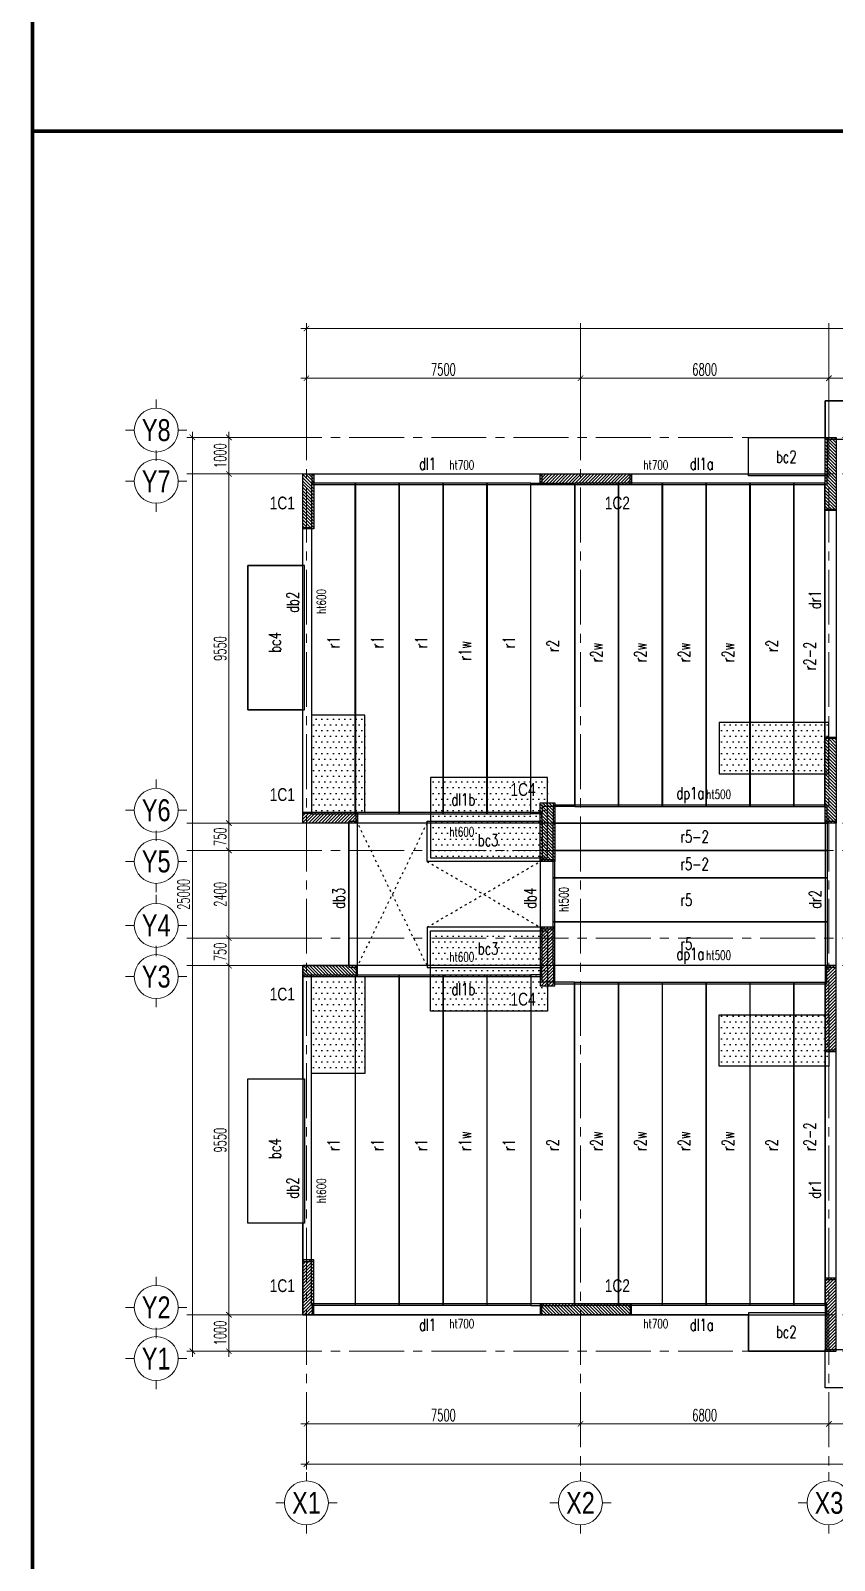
# Model space of a CAD drawing. Header units: inches. Extents: x 702521 to 902657, y -347283 to -213533.
# Drawn here: x 723980 to 745979, y -297235 to -255384 of the extents above; entities that cross this region are included whole.
import ezdxf
from ezdxf.enums import TextEntityAlignment as Align

# ---------------------------------------------------------------- set-up
doc = ezdxf.new("R2010")
doc.units = ezdxf.units.IN
doc.header["$LTSCALE"] = 5
doc.header["$MEASUREMENT"] = 0
for name, pattern in [('ACAD_ISO03W100', [30, 12, -18]), ('CENTER', [2, 1.25, -0.25, 0.25, -0.25]), ('CENTER2', [1.125, 0.75, -0.125, 0.125, -0.125])]:
    doc.linetypes.add(name, pattern=pattern)
doc.layers.get('Defpoints').update_dxf_attribs({"color": 121})
for name, color, linetype, lineweight in [('00-Axes', 9, 'CENTER', 15), ('00-Text', 4, 'Continuous', 20), ('00-XM.Axes', 8, 'CENTER', 15), ('00-XM.Dim', 8, 'Continuous', 15), ('01-Columns', 2, 'Continuous', 25), ('01-Columns-Text', 7, 'Continuous', 20), ('02-Beams', 94, 'Continuous', 25), ('02-Beams-Text', 7, 'Continuous', 20), ('03-Precast', 6, 'Continuous', 25), ('03-Slabs', 5, 'Continuous', 25), ('03-Slabs-Text', 7, 'Continuous', 20)]:
    doc.layers.add(name, color=color, linetype=linetype, lineweight=lineweight)
doc.layers.add('00-Htong', color=9, linetype='Continuous', lineweight=20, plot=False)
doc.styles.add('TDH-CCC-TANG 3-15 S$0$Nam Cong PTS', font='vn_vni.shx', dxfattribs={"width": 0.8})
doc.styles.add('VNAVANTH', font='VHAVAN.TTF')
doc.styles.add('vnsimli 0.7', font='vnsimli.shx', dxfattribs={"width": 0.6})
doc.dimstyles.new('XMT 1-1-150', dxfattribs={"dimscale": 150, "dimtxt": 2.2, "dimasz": 1, "dimexe": 1, "dimexo": 0, "dimgap": 0.5, "dimtad": 1, "dimdec": 0, "dimzin": 0, "dimdsep": 46, "dimtxsty": 'vnsimli 0.7', "dimblk": 'ARCHTICK', "dimcen": 1.5, "dimdle": 1, "dimclrd": 8, "dimclre": 8, "dimclrt": 115, "dimadec": 0, "dimazin": 0, "dimtfac": 1, "dimtdec": 0, "dimtofl": 0, "dimtmove": 0, "dimatfit": 3, "dimfxl": 0.18, "dimtolj": 1, "dimtzin": 0, "dimarcsym": 0})

# ---------------------------------------------------------------- blocks, each defined once
blk = doc.blocks.new('_ArchTick')
at = {"color": 0, "linetype": 'ByBlock', "const_width": 0.15}
blk.add_lwpolyline([(-0.5, -0.5), (0.5, 0.5)], dxfattribs=at)
blk = doc.blocks.new('*D75')
at = {"layer": '00-XM.Dim', "color": 8, "lineweight": -2, "ltscale": 2, "transparency": 16777216}
for p, q in [((0, -2287), (0, -3137)), ((7500, -2287), (7500, -3137)), ((-150, -2987), (7650, -2987))]:
    blk.add_line(p, q, dxfattribs=at)
at = {"layer": 'Defpoints', "color": 0, "ltscale": 2, "transparency": 16777216}
for p in [(0, -2287), (7500, -2287), (7500, -2987)]:
    blk.add_point(p, dxfattribs=at)
at = {"layer": '00-XM.Dim', "color": 8, "lineweight": -2, "ltscale": 2, "transparency": 16777216, "xscale": 150, "yscale": 150, "zscale": 150, "rotation": 180}
blk.add_blockref('_ArchTick', (0, -2987), dxfattribs=at)
at = {"layer": '00-XM.Dim', "color": 8, "lineweight": -2, "ltscale": 2, "transparency": 16777216, "xscale": 150, "yscale": 150, "zscale": 150}
blk.add_blockref('_ArchTick', (7500, -2987), dxfattribs=at)
at = {"layer": '00-XM.Dim', "color": 115, "ltscale": 2, "transparency": 16777216, "insert": (3750, -2747), "char_height": 330, "attachment_point": 5, "style": 'vnsimli 0.7'}
blk.add_mtext('\\A1;7500', dxfattribs=at)
blk = doc.blocks.new('*D76')
at = {"layer": '00-XM.Dim', "color": 8, "lineweight": -2, "ltscale": 2, "transparency": 16777216}
for p, q in [((7500, -2287), (7500, -3137)), ((14300, -2287), (14300, -3137)), ((7350, -2987), (14450, -2987))]:
    blk.add_line(p, q, dxfattribs=at)
at = {"layer": 'Defpoints', "color": 0, "ltscale": 2, "transparency": 16777216}
for p in [(7500, -2287), (14300, -2287), (14300, -2987)]:
    blk.add_point(p, dxfattribs=at)
at = {"layer": '00-XM.Dim', "color": 8, "lineweight": -2, "ltscale": 2, "transparency": 16777216, "xscale": 150, "yscale": 150, "zscale": 150, "rotation": 180}
blk.add_blockref('_ArchTick', (7500, -2987), dxfattribs=at)
at = {"layer": '00-XM.Dim', "color": 8, "lineweight": -2, "ltscale": 2, "transparency": 16777216, "xscale": 150, "yscale": 150, "zscale": 150}
blk.add_blockref('_ArchTick', (14300, -2987), dxfattribs=at)
at = {"layer": '00-XM.Dim', "color": 115, "ltscale": 2, "transparency": 16777216, "insert": (10900, -2747), "char_height": 330, "attachment_point": 5, "style": 'vnsimli 0.7'}
blk.add_mtext('\\A1;6800', dxfattribs=at)
blk = doc.blocks.new('*D77')
at = {"layer": '00-XM.Dim', "color": 8, "lineweight": -2, "ltscale": 2, "transparency": 16777216}
for p, q in [((14300, -2287), (14300, -3137)), ((21100, -2287), (21100, -3137)), ((14150, -2987), (21250, -2987))]:
    blk.add_line(p, q, dxfattribs=at)
at = {"layer": 'Defpoints', "color": 0, "ltscale": 2, "transparency": 16777216}
for p in [(14300, -2287), (21100, -2287), (21100, -2987)]:
    blk.add_point(p, dxfattribs=at)
at = {"layer": '00-XM.Dim', "color": 8, "lineweight": -2, "ltscale": 2, "transparency": 16777216, "xscale": 150, "yscale": 150, "zscale": 150, "rotation": 180}
blk.add_blockref('_ArchTick', (14300, -2987), dxfattribs=at)
at = {"layer": '00-XM.Dim', "color": 8, "lineweight": -2, "ltscale": 2, "transparency": 16777216, "xscale": 150, "yscale": 150, "zscale": 150}
blk.add_blockref('_ArchTick', (21100, -2987), dxfattribs=at)
at = {"layer": '00-XM.Dim', "color": 115, "ltscale": 2, "transparency": 16777216, "insert": (17700, -2747), "char_height": 330, "attachment_point": 5, "style": 'vnsimli 0.7'}
blk.add_mtext('\\A1;6800', dxfattribs=at)
blk = doc.blocks.new('*D82')
at = {"layer": '00-XM.Dim', "color": 8, "lineweight": -2, "ltscale": 2, "transparency": 16777216}
for p, q in [((0, -3596), (0, -4237)), ((49000, -3596), (49000, -4237)), ((-150, -4087), (49150, -4087))]:
    blk.add_line(p, q, dxfattribs=at)
at = {"layer": 'Defpoints', "color": 0, "ltscale": 2, "transparency": 16777216}
for p in [(0, -3596), (49000, -3596), (49000, -4087)]:
    blk.add_point(p, dxfattribs=at)
at = {"layer": '00-XM.Dim', "color": 8, "lineweight": -2, "ltscale": 2, "transparency": 16777216, "xscale": 150, "yscale": 150, "zscale": 150, "rotation": 180}
blk.add_blockref('_ArchTick', (0, -4087), dxfattribs=at)
at = {"layer": '00-XM.Dim', "color": 8, "lineweight": -2, "ltscale": 2, "transparency": 16777216, "xscale": 150, "yscale": 150, "zscale": 150}
blk.add_blockref('_ArchTick', (49000, -4087), dxfattribs=at)
at = {"layer": '00-XM.Dim', "color": 115, "ltscale": 2, "transparency": 16777216, "insert": (24500, -3847), "char_height": 330, "attachment_point": 5, "style": 'vnsimli 0.7'}
blk.add_mtext('\\A1;49000', dxfattribs=at)
blk = doc.blocks.new('*D83')
at = {"layer": '00-XM.Dim', "color": 8, "lineweight": -2, "ltscale": 2, "transparency": 16777216}
for p, q in [((-968, 0), (-2271, 0)), ((-2121, -1150), (-2121, 150)), ((-968, -1000), (-2271, -1000))]:
    blk.add_line(p, q, dxfattribs=at)
at = {"layer": 'Defpoints', "color": 0, "ltscale": 2, "transparency": 16777216}
for p in [(-2121, 0), (-968, 0), (-968, -1000)]:
    blk.add_point(p, dxfattribs=at)
at = {"layer": '00-XM.Dim', "color": 8, "lineweight": -2, "ltscale": 2, "transparency": 16777216, "xscale": 150, "yscale": 150, "zscale": 150}
for p, rotation in [((-2121, 0), 90), ((-2121, -1000), 270)]:
    blk.add_blockref('_ArchTick', p, dxfattribs=dict(at, rotation=rotation))
at = {"layer": '00-XM.Dim', "color": 115, "ltscale": 2, "transparency": 16777216, "insert": (-2361, -500), "char_height": 330, "attachment_point": 5, "rotation": 90, "style": 'vnsimli 0.7'}
blk.add_mtext('\\A1;1000', dxfattribs=at)
blk = doc.blocks.new('*D84')
at = {"layer": '00-XM.Dim', "color": 8, "lineweight": -2, "ltscale": 2, "transparency": 16777216}
for p, q in [((-2121, -150), (-2121, 9700)), ((-968, 9550), (-2271, 9550)), ((-968, 0), (-2271, 0))]:
    blk.add_line(p, q, dxfattribs=at)
at = {"layer": 'Defpoints', "color": 0, "ltscale": 2, "transparency": 16777216}
for p in [(-2121, 9550), (-968, 9550), (-968, 0)]:
    blk.add_point(p, dxfattribs=at)
at = {"layer": '00-XM.Dim', "color": 8, "lineweight": -2, "ltscale": 2, "transparency": 16777216, "xscale": 150, "yscale": 150, "zscale": 150}
for p, rotation in [((-2121, 9550), 90), ((-2121, 0), 270)]:
    blk.add_blockref('_ArchTick', p, dxfattribs=dict(at, rotation=rotation))
at = {"layer": '00-XM.Dim', "color": 115, "ltscale": 2, "transparency": 16777216, "insert": (-2361, 4775), "char_height": 330, "attachment_point": 5, "rotation": 90, "style": 'vnsimli 0.7'}
blk.add_mtext('\\A1;9550', dxfattribs=at)
blk = doc.blocks.new('*D85')
at = {"layer": '00-XM.Dim', "color": 8, "lineweight": -2, "ltscale": 2, "transparency": 16777216}
for p, q in [((-968, 10300), (-2271, 10300)), ((-2121, 9400), (-2121, 10450)), ((-968, 9550), (-2271, 9550))]:
    blk.add_line(p, q, dxfattribs=at)
at = {"layer": 'Defpoints', "color": 0, "ltscale": 2, "transparency": 16777216}
for p in [(-2121, 10300), (-968, 10300), (-968, 9550)]:
    blk.add_point(p, dxfattribs=at)
at = {"layer": '00-XM.Dim', "color": 8, "lineweight": -2, "ltscale": 2, "transparency": 16777216, "xscale": 150, "yscale": 150, "zscale": 150}
for p, rotation in [((-2121, 10300), 90), ((-2121, 9550), 270)]:
    blk.add_blockref('_ArchTick', p, dxfattribs=dict(at, rotation=rotation))
at = {"layer": '00-XM.Dim', "color": 115, "ltscale": 2, "transparency": 16777216, "insert": (-2361, 9925), "char_height": 330, "attachment_point": 5, "rotation": 90, "style": 'vnsimli 0.7'}
blk.add_mtext('\\A1;750', dxfattribs=at)
blk = doc.blocks.new('*D86')
at = {"layer": '00-XM.Dim', "color": 8, "lineweight": -2, "ltscale": 2, "transparency": 16777216}
for p, q in [((-968, 12700), (-2271, 12700)), ((-2121, 10150), (-2121, 12850)), ((-968, 10300), (-2271, 10300))]:
    blk.add_line(p, q, dxfattribs=at)
at = {"layer": 'Defpoints', "color": 0, "ltscale": 2, "transparency": 16777216}
for p in [(-2121, 12700), (-968, 12700), (-968, 10300)]:
    blk.add_point(p, dxfattribs=at)
at = {"layer": '00-XM.Dim', "color": 8, "lineweight": -2, "ltscale": 2, "transparency": 16777216, "xscale": 150, "yscale": 150, "zscale": 150}
for p, rotation in [((-2121, 12700), 90), ((-2121, 10300), 270)]:
    blk.add_blockref('_ArchTick', p, dxfattribs=dict(at, rotation=rotation))
at = {"layer": '00-XM.Dim', "color": 115, "ltscale": 2, "transparency": 16777216, "insert": (-2361, 11500), "char_height": 330, "attachment_point": 5, "rotation": 90, "style": 'vnsimli 0.7'}
blk.add_mtext('\\A1;2400', dxfattribs=at)
blk = doc.blocks.new('*D87')
at = {"layer": '00-XM.Dim', "color": 8, "lineweight": -2, "ltscale": 2, "transparency": 16777216}
for p, q in [((-968, 13450), (-2271, 13450)), ((-2121, 12550), (-2121, 13600)), ((-968, 12700), (-2271, 12700))]:
    blk.add_line(p, q, dxfattribs=at)
at = {"layer": 'Defpoints', "color": 0, "ltscale": 2, "transparency": 16777216}
for p in [(-2121, 13450), (-968, 13450), (-968, 12700)]:
    blk.add_point(p, dxfattribs=at)
at = {"layer": '00-XM.Dim', "color": 8, "lineweight": -2, "ltscale": 2, "transparency": 16777216, "xscale": 150, "yscale": 150, "zscale": 150}
for p, rotation in [((-2121, 13450), 90), ((-2121, 12700), 270)]:
    blk.add_blockref('_ArchTick', p, dxfattribs=dict(at, rotation=rotation))
at = {"layer": '00-XM.Dim', "color": 115, "ltscale": 2, "transparency": 16777216, "insert": (-2361, 13075), "char_height": 330, "attachment_point": 5, "rotation": 90, "style": 'vnsimli 0.7'}
blk.add_mtext('\\A1;750', dxfattribs=at)
blk = doc.blocks.new('*D88')
at = {"layer": '00-XM.Dim', "color": 8, "lineweight": -2, "ltscale": 2, "transparency": 16777216}
for p, q in [((-2121, 13300), (-2121, 23150)), ((-803, 23000), (-2271, 23000)), ((-968, 13450), (-2271, 13450))]:
    blk.add_line(p, q, dxfattribs=at)
at = {"layer": 'Defpoints', "color": 0, "ltscale": 2, "transparency": 16777216}
for p in [(-2121, 23000), (-803, 23000), (-968, 13450)]:
    blk.add_point(p, dxfattribs=at)
at = {"layer": '00-XM.Dim', "color": 8, "lineweight": -2, "ltscale": 2, "transparency": 16777216, "xscale": 150, "yscale": 150, "zscale": 150}
for p, rotation in [((-2121, 23000), 90), ((-2121, 13450), 270)]:
    blk.add_blockref('_ArchTick', p, dxfattribs=dict(at, rotation=rotation))
at = {"layer": '00-XM.Dim', "color": 115, "ltscale": 2, "transparency": 16777216, "insert": (-2361, 18225), "char_height": 330, "attachment_point": 5, "rotation": 90, "style": 'vnsimli 0.7'}
blk.add_mtext('\\A1;9550', dxfattribs=at)
blk = doc.blocks.new('*D89')
at = {"layer": '00-XM.Dim', "color": 8, "lineweight": -2, "ltscale": 2, "transparency": 16777216}
for p, q in [((-803, 24000), (-2271, 24000)), ((-2121, 22850), (-2121, 24150)), ((-803, 23000), (-2271, 23000))]:
    blk.add_line(p, q, dxfattribs=at)
at = {"layer": 'Defpoints', "color": 0, "ltscale": 2, "transparency": 16777216}
for p in [(-2121, 24000), (-803, 24000), (-803, 23000)]:
    blk.add_point(p, dxfattribs=at)
at = {"layer": '00-XM.Dim', "color": 8, "lineweight": -2, "ltscale": 2, "transparency": 16777216, "xscale": 150, "yscale": 150, "zscale": 150}
for p, rotation in [((-2121, 24000), 90), ((-2121, 23000), 270)]:
    blk.add_blockref('_ArchTick', p, dxfattribs=dict(at, rotation=rotation))
at = {"layer": '00-XM.Dim', "color": 115, "ltscale": 2, "transparency": 16777216, "insert": (-2361, 23500), "char_height": 330, "attachment_point": 5, "rotation": 90, "style": 'vnsimli 0.7'}
blk.add_mtext('\\A1;1000', dxfattribs=at)
blk = doc.blocks.new('*D90')
at = {"layer": '00-XM.Dim', "color": 8, "lineweight": -2, "ltscale": 2, "transparency": 16777216}
for p, q in [((-2761, 24000), (-3271, 24000)), ((-3121, -1150), (-3121, 24150)), ((-2708, -1000), (-3271, -1000))]:
    blk.add_line(p, q, dxfattribs=at)
at = {"layer": 'Defpoints', "color": 0, "ltscale": 2, "transparency": 16777216}
for p in [(-3121, 24000), (-2761, 24000), (-2708, -1000)]:
    blk.add_point(p, dxfattribs=at)
at = {"layer": '00-XM.Dim', "color": 8, "lineweight": -2, "ltscale": 2, "transparency": 16777216, "xscale": 150, "yscale": 150, "zscale": 150}
for p, rotation in [((-3121, 24000), 90), ((-3121, -1000), 270)]:
    blk.add_blockref('_ArchTick', p, dxfattribs=dict(at, rotation=rotation))
at = {"layer": '00-XM.Dim', "color": 115, "ltscale": 2, "transparency": 16777216, "insert": (-3361, 11500), "char_height": 330, "attachment_point": 5, "rotation": 90, "style": 'vnsimli 0.7'}
blk.add_mtext('\\A1;25000', dxfattribs=at)
blk = doc.blocks.new('*D91')
at = {"layer": '00-XM.Dim', "color": 8, "lineweight": -2, "ltscale": 2, "transparency": 16777216}
for p, q in [((-150, 25618), (7650, 25618)), ((0, 24837), (0, 25768)), ((7500, 24837), (7500, 25768))]:
    blk.add_line(p, q, dxfattribs=at)
at = {"layer": 'Defpoints', "color": 0, "ltscale": 2, "transparency": 16777216}
for p in [(7500, 25618), (0, 24837), (7500, 24837)]:
    blk.add_point(p, dxfattribs=at)
at = {"layer": '00-XM.Dim', "color": 8, "lineweight": -2, "ltscale": 2, "transparency": 16777216, "xscale": 150, "yscale": 150, "zscale": 150, "rotation": 180}
blk.add_blockref('_ArchTick', (0, 25618), dxfattribs=at)
at = {"layer": '00-XM.Dim', "color": 8, "lineweight": -2, "ltscale": 2, "transparency": 16777216, "xscale": 150, "yscale": 150, "zscale": 150}
blk.add_blockref('_ArchTick', (7500, 25618), dxfattribs=at)
at = {"layer": '00-XM.Dim', "color": 115, "ltscale": 2, "transparency": 16777216, "insert": (3750, 25858), "char_height": 330, "attachment_point": 5, "style": 'vnsimli 0.7'}
blk.add_mtext('\\A1;7500', dxfattribs=at)
blk = doc.blocks.new('*D92')
at = {"layer": '00-XM.Dim', "color": 8, "lineweight": -2, "ltscale": 2, "transparency": 16777216}
for p, q in [((7350, 25618), (14450, 25618)), ((7500, 24837), (7500, 25768)), ((14300, 24837), (14300, 25768))]:
    blk.add_line(p, q, dxfattribs=at)
at = {"layer": 'Defpoints', "color": 0, "ltscale": 2, "transparency": 16777216}
for p in [(14300, 25618), (7500, 24837), (14300, 24837)]:
    blk.add_point(p, dxfattribs=at)
at = {"layer": '00-XM.Dim', "color": 8, "lineweight": -2, "ltscale": 2, "transparency": 16777216, "xscale": 150, "yscale": 150, "zscale": 150, "rotation": 180}
blk.add_blockref('_ArchTick', (7500, 25618), dxfattribs=at)
at = {"layer": '00-XM.Dim', "color": 8, "lineweight": -2, "ltscale": 2, "transparency": 16777216, "xscale": 150, "yscale": 150, "zscale": 150}
blk.add_blockref('_ArchTick', (14300, 25618), dxfattribs=at)
at = {"layer": '00-XM.Dim', "color": 115, "ltscale": 2, "transparency": 16777216, "insert": (10900, 25858), "char_height": 330, "attachment_point": 5, "style": 'vnsimli 0.7'}
blk.add_mtext('\\A1;6800', dxfattribs=at)
blk = doc.blocks.new('*D93')
at = {"layer": '00-XM.Dim', "color": 8, "lineweight": -2, "ltscale": 2, "transparency": 16777216}
for p, q in [((14150, 25618), (21250, 25618)), ((14300, 24837), (14300, 25768)), ((21100, 24837), (21100, 25768))]:
    blk.add_line(p, q, dxfattribs=at)
at = {"layer": 'Defpoints', "color": 0, "ltscale": 2, "transparency": 16777216}
for p in [(21100, 25618), (14300, 24837), (21100, 24837)]:
    blk.add_point(p, dxfattribs=at)
at = {"layer": '00-XM.Dim', "color": 8, "lineweight": -2, "ltscale": 2, "transparency": 16777216, "xscale": 150, "yscale": 150, "zscale": 150, "rotation": 180}
blk.add_blockref('_ArchTick', (14300, 25618), dxfattribs=at)
at = {"layer": '00-XM.Dim', "color": 8, "lineweight": -2, "ltscale": 2, "transparency": 16777216, "xscale": 150, "yscale": 150, "zscale": 150}
blk.add_blockref('_ArchTick', (21100, 25618), dxfattribs=at)
at = {"layer": '00-XM.Dim', "color": 115, "ltscale": 2, "transparency": 16777216, "insert": (17700, 25858), "char_height": 330, "attachment_point": 5, "style": 'vnsimli 0.7'}
blk.add_mtext('\\A1;6800', dxfattribs=at)
blk = doc.blocks.new('*D98')
at = {"layer": '00-XM.Dim', "color": 8, "lineweight": -2, "ltscale": 2, "transparency": 16777216}
for p, q in [((-150, 26978), (49150, 26978)), ((0, 26006), (0, 27128)), ((49000, 26006), (49000, 27128))]:
    blk.add_line(p, q, dxfattribs=at)
at = {"layer": 'Defpoints', "color": 0, "ltscale": 2, "transparency": 16777216}
for p in [(49000, 26978), (0, 26006), (49000, 26006)]:
    blk.add_point(p, dxfattribs=at)
at = {"layer": '00-XM.Dim', "color": 8, "lineweight": -2, "ltscale": 2, "transparency": 16777216, "xscale": 150, "yscale": 150, "zscale": 150, "rotation": 180}
blk.add_blockref('_ArchTick', (0, 26978), dxfattribs=at)
at = {"layer": '00-XM.Dim', "color": 8, "lineweight": -2, "ltscale": 2, "transparency": 16777216, "xscale": 150, "yscale": 150, "zscale": 150}
blk.add_blockref('_ArchTick', (49000, 26978), dxfattribs=at)
at = {"layer": '00-XM.Dim', "color": 115, "ltscale": 2, "transparency": 16777216, "insert": (24500, 27218), "char_height": 330, "attachment_point": 5, "style": 'vnsimli 0.7'}
blk.add_mtext('\\A1;49000', dxfattribs=at)
blk = doc.blocks.new('TDH-CCC-TANG 3-15 S$0$KH')
for p, q in [((0, 700), (0, 500)), ((-500, 0), (-700, 0)), ((700, 0), (500, 0)), ((0, -500), (0, -700))]:
    blk.add_line(p, q)
at = {"extrusion": (0, 0, -1)}
blk.add_ellipse((0, 0), major_axis=(-500, 0), ratio=1, start_param=-0.000041, end_param=6.283144, dxfattribs=at)
at = {"color": 1, "style": 'TDH-CCC-TANG 3-15 S$0$Nam Cong PTS', "width": 0.8}
blk.add_attdef('TRUC', text='', height=250, dxfattribs=at).set_placement((0, 0), align=Align.MIDDLE_CENTER)
blk = doc.blocks.new('v1')
at = {"layer": '01-Columns'}
h = blk.add_hatch(dxfattribs=at)
h.set_pattern_fill('ANSI31', color=252, scale=500, style=0)
h.set_pattern_definition([(45, (-6000, -14700), (-44.19417, 44.19417), [])])
h.paths.add_polyline_path([(300, 0), (300, 1500), (0, 1500), (0, 0)])
blk.add_lwpolyline([(300, 0), (300, 1500), (0, 1500), (0, 0)], close=True, dxfattribs=at)
blk = doc.blocks.new('V2')
at = {"layer": '01-Columns'}
h = blk.add_hatch(dxfattribs=at)
h.set_pattern_fill('ANSI31', color=252, scale=500, angle=-90, style=0)
h.set_pattern_definition([(315, (-14700, 6300), (44.19417, 44.19417), [])])
h.paths.add_polyline_path([(0, 0), (2500, 0), (2500, 300), (0, 300)])
blk.add_lwpolyline([(0, 0), (2500, 0), (2500, 300), (0, 300)], close=True, dxfattribs=at)
blk = doc.blocks.new('V3')
at = {"layer": '01-Columns'}
h = blk.add_hatch(dxfattribs=at)
h.set_pattern_fill('ANSI31', color=252, scale=500, style=0)
h.set_pattern_definition([(45, (-6000, -14700), (-44.19417, 44.19417), [])])
h.paths.add_polyline_path([(300, 0), (300, 2000), (0, 2000), (0, 0)])
blk.add_lwpolyline([(300, 0), (300, 2000), (0, 2000), (0, 0)], close=True, dxfattribs=at)
blk = doc.blocks.new('V4')
at = {"layer": '01-Columns'}
h = blk.add_hatch(dxfattribs=at)
h.set_pattern_fill('ANSI31', color=252, scale=500, angle=180, style=0)
h.set_pattern_definition([(225, (6400, 16300), (44.19417, -44.19417), [])])
h.paths.add_polyline_path([(0, 1600), (0, 0), (400, 0), (400, 1600)])
blk.add_lwpolyline([(0, 1600), (0, 0), (400, 0), (400, 1600)], close=True, dxfattribs=at)
blk = doc.blocks.new('V5')
at = {"layer": '01-Columns'}
h = blk.add_hatch(dxfattribs=at)
h.set_pattern_fill('ANSI31', color=252, scale=500, style=0)
h.set_pattern_definition([(45, (-6000, -14350), (-44.19417, 44.19417), [])])
h.paths.add_polyline_path([(300, 0), (300, 2350), (0, 2350), (0, 0)])
blk.add_lwpolyline([(300, 0), (300, 2350), (0, 2350), (0, 0)], close=True, dxfattribs=at)
blk = doc.blocks.new('MB 6-10')
at = {"layer": '00-Axes', "linetype": 'CENTER2', "ltscale": 400}
for p, q in [((0, 27128.2), (0, -4307)), ((7500, 27128.2), (7500, -4307)), ((14300, 27128.2), (14300, -4307)), ((52171.2, 24000), (-3270.6, 24000)), ((52171.2, 23000), (-3270.6, 23000)), ((52171.2, 13450), (-3270.6, 13450)), ((52171.2, 12700), (-3270.6, 12700)), ((52171.2, 10300), (-3270.6, 10300)), ((52171.2, 9550), (-3270.6, 9550)), ((52171.2, 0), (-3270.6, 0)), ((52171.2, -1000), (-3270.6, -1000))]:
    blk.add_line(p, q, dxfattribs=at)
at = {"layer": '00-Text'}
ref = blk.add_blockref('TDH-CCC-TANG 3-15 S$0$KH', (-4110.6, 24200), dxfattribs=dict(at, xscale=1.2, yscale=1.2, zscale=1.2))
ref.add_attrib('TRUC', 'Y8', dxfattribs={"layer": '0', "color": 1, "height": 600, "style": 'TDH-CCC-TANG 3-15 S$0$Nam Cong PTS', "width": 0.8}).set_placement((-4110.6, 24200), align=Align.MIDDLE_CENTER)
ref = blk.add_blockref('TDH-CCC-TANG 3-15 S$0$KH', (-4110.6, 22800), dxfattribs=dict(at, xscale=1.2, yscale=1.2, zscale=1.2))
ref.add_attrib('TRUC', 'Y7', dxfattribs={"layer": '0', "color": 1, "height": 600, "style": 'TDH-CCC-TANG 3-15 S$0$Nam Cong PTS', "width": 0.8}).set_placement((-4110.6, 22800), align=Align.MIDDLE_CENTER)
ref = blk.add_blockref('TDH-CCC-TANG 3-15 S$0$KH', (-4110.6, 13800), dxfattribs=dict(at, xscale=1.2, yscale=1.2, zscale=1.2))
ref.add_attrib('TRUC', 'Y6', dxfattribs={"layer": '0', "color": 1, "height": 600, "style": 'TDH-CCC-TANG 3-15 S$0$Nam Cong PTS', "width": 0.8}).set_placement((-4110.6, 13800), align=Align.MIDDLE_CENTER)
ref = blk.add_blockref('TDH-CCC-TANG 3-15 S$0$KH', (-4110.6, 12400), dxfattribs=dict(at, xscale=1.2, yscale=1.2, zscale=1.2))
ref.add_attrib('TRUC', 'Y5', dxfattribs={"layer": '0', "color": 1, "height": 600, "style": 'TDH-CCC-TANG 3-15 S$0$Nam Cong PTS', "width": 0.8}).set_placement((-4110.6, 12400), align=Align.MIDDLE_CENTER)
ref = blk.add_blockref('TDH-CCC-TANG 3-15 S$0$KH', (-4110.6, 10650), dxfattribs=dict(at, xscale=1.2, yscale=1.2, zscale=1.2))
ref.add_attrib('TRUC', 'Y4', dxfattribs={"layer": '0', "color": 1, "height": 600, "style": 'TDH-CCC-TANG 3-15 S$0$Nam Cong PTS', "width": 0.8}).set_placement((-4110.6, 10650), align=Align.MIDDLE_CENTER)
ref = blk.add_blockref('TDH-CCC-TANG 3-15 S$0$KH', (-4110.6, 9250), dxfattribs=dict(at, xscale=1.2, yscale=1.2, zscale=1.2))
ref.add_attrib('TRUC', 'Y3', dxfattribs={"layer": '0', "color": 1, "height": 600, "style": 'TDH-CCC-TANG 3-15 S$0$Nam Cong PTS', "width": 0.8}).set_placement((-4110.6, 9250), align=Align.MIDDLE_CENTER)
ref = blk.add_blockref('TDH-CCC-TANG 3-15 S$0$KH', (-4110.6, 200), dxfattribs=dict(at, xscale=1.2, yscale=1.2, zscale=1.2))
ref.add_attrib('TRUC', 'Y2', dxfattribs={"layer": '0', "color": 1, "height": 600, "style": 'TDH-CCC-TANG 3-15 S$0$Nam Cong PTS', "width": 0.8}).set_placement((-4110.6, 200), align=Align.MIDDLE_CENTER)
ref = blk.add_blockref('TDH-CCC-TANG 3-15 S$0$KH', (-4110.6, -1200), dxfattribs=dict(at, xscale=1.2, yscale=1.2, zscale=1.2))
ref.add_attrib('TRUC', 'Y1', dxfattribs={"layer": '0', "color": 1, "height": 600, "style": 'TDH-CCC-TANG 3-15 S$0$Nam Cong PTS', "width": 0.8}).set_placement((-4110.6, -1200), align=Align.MIDDLE_CENTER)
ref = blk.add_blockref('TDH-CCC-TANG 3-15 S$0$KH', (0, -5147), dxfattribs=dict(at, xscale=1.2, yscale=1.2, zscale=1.2))
ref.add_attrib('TRUC', 'X1', dxfattribs={"layer": '0', "color": 1, "height": 600, "style": 'TDH-CCC-TANG 3-15 S$0$Nam Cong PTS', "width": 0.8}).set_placement((0, -5147), align=Align.MIDDLE_CENTER)
ref = blk.add_blockref('TDH-CCC-TANG 3-15 S$0$KH', (7500, -5147), dxfattribs=dict(at, xscale=1.2, yscale=1.2, zscale=1.2))
ref.add_attrib('TRUC', 'X2', dxfattribs={"layer": '0', "color": 1, "height": 600, "style": 'TDH-CCC-TANG 3-15 S$0$Nam Cong PTS', "width": 0.8}).set_placement((7500, -5147), align=Align.MIDDLE_CENTER)
ref = blk.add_blockref('TDH-CCC-TANG 3-15 S$0$KH', (14300, -5147), dxfattribs=dict(at, xscale=1.2, yscale=1.2, zscale=1.2))
ref.add_attrib('TRUC', 'X3', dxfattribs={"layer": '0', "color": 1, "height": 600, "style": 'TDH-CCC-TANG 3-15 S$0$Nam Cong PTS', "width": 0.8}).set_placement((14300, -5147), align=Align.MIDDLE_CENTER)
at = {"layer": '01-Columns', "xscale": -1}
for name, p, rotation in [('V3', (14200, 24000), 180), ('v1', (-100, 23000), 180), ('V2', (6400, 23000), 180), ('V5', (14200, 15800), 180), ('V4', (6400, 14000), 180), ('v1', (-100, 13450), 270)]:
    blk.add_blockref(name, p, dxfattribs=dict(at, rotation=rotation))
at = {"layer": '01-Columns'}
for name, p in [('V4', (6400, 9000)), ('V5', (14200, 7200)), ('v1', (-100, 0)), ('V3', (14200, -1000)), ('V2', (6400, 0))]:
    blk.add_blockref(name, p, dxfattribs=at)
at = {"layer": '01-Columns', "rotation": 270}
blk.add_blockref('v1', (-100, 9550), dxfattribs=at)
at = {"layer": '00-XM.Dim', "ltscale": 2}
for base, p1, p2, picture, middle in [((49000, 26978.2), (0, 26006.1), (49000, 26006.1), '*D98', (24500, 27218.2)), ((7500, 25618.4), (0, 24837.2), (7500, 24837.2), '*D91', (3750, 25858.4)), ((14300, 25618.4), (7500, 24837.2), (14300, 24837.2), '*D92', (10900, 25858.4)), ((21100, 25618.4), (14300, 24837.2), (21100, 24837.2), '*D93', (17700, 25858.4)), ((7500, -2987), (0, -2287), (7500, -2287), '*D75', (3750, -2747)), ((14300, -2987), (7500, -2287), (14300, -2287), '*D76', (10900, -2747)), ((21100, -2987), (14300, -2287), (21100, -2287), '*D77', (17700, -2747)), ((49000, -4087.4), (0, -3596.4), (49000, -3596.4), '*D82', (24500, -3847.4))]:
    dim = blk.add_linear_dim(base=base, p1=p1, p2=p2, dimstyle='XMT 1-1-150', dxfattribs=at)
    dim.commit()
    dim.dimension.update_dxf_attribs({"geometry": picture, "text_midpoint": middle})
for base, p1, p2, picture, middle in [((-3120.6, 24000), (-2708, -1000), (-2760.9, 24000), '*D90', (-3360.6, 11500)), ((-2121, 24000), (-802.9, 23000), (-802.9, 24000), '*D89', (-2361, 23500)), ((-2121, 23000), (-967.6, 13450), (-802.9, 23000), '*D88', (-2361, 18225)), ((-2121, 13450), (-967.6, 12700), (-967.6, 13450), '*D87', (-2361, 13075)), ((-2121, 12700), (-967.6, 10300), (-967.6, 12700), '*D86', (-2361, 11500)), ((-2121, 10300), (-967.6, 9550), (-967.6, 10300), '*D85', (-2361, 9925)), ((-2121, 9550), (-967.6, 0), (-967.6, 9550), '*D84', (-2361, 4775)), ((-2121, 0), (-967.6, -1000), (-967.6, 0), '*D83', (-2361, -500))]:
    dim = blk.add_linear_dim(base=base, p1=p1, p2=p2, angle=90, dimstyle='XMT 1-1-150', dxfattribs=at)
    dim.commit()
    dim.dimension.update_dxf_attribs({"geometry": picture, "text_midpoint": middle})

msp = doc.modelspace()

# ---------------------------------------------------------------- hatches: boundary and pattern name
at = {"layer": '03-Slabs'}
h = msp.add_hatch(dxfattribs=at)
h.set_pattern_fill('DOTS', color=252, scale=2500, style=0)
h.paths.add_polyline_path([(733129, -274113), (731671, -274113), (731671, -276763), (733129, -276763)])
h = msp.add_hatch(dxfattribs=at)
h.set_pattern_fill('DOTS', color=252, scale=2500, style=0)
h.paths.add_polyline_path([(742829, -275713), (745829, -275713), (745829, -274313), (742829, -274313)])
h = msp.add_hatch(dxfattribs=at)
h.set_pattern_fill('DOTS', color=252, scale=2500, style=0)
h.paths.add_polyline_path([(738129, -275813), (734929, -275813), (734929, -278013), (738129, -278013)])
h = msp.add_hatch(dxfattribs=at)
h.set_pattern_fill('DOTS', color=252, scale=2500, style=0)
h.paths.add_polyline_path([(738129, -282213), (734929, -282213), (734929, -280013), (738129, -280013)])
h = msp.add_hatch(dxfattribs=at)
h.set_pattern_fill('DOTS', color=252, scale=2500, style=0)
h.paths.add_polyline_path([(733129, -283913), (731671, -283913), (731671, -281263), (733129, -281263)])
h = msp.add_hatch(dxfattribs=at)
h.set_pattern_fill('DOTS', color=252, scale=2500, style=0)
h.paths.add_polyline_path([(742829, -282313), (745829, -282313), (745829, -283713), (742829, -283713)])

# ---------------------------------------------------------------- linework, layer by layer
at = {"ltscale": 2, "const_width": 100}
for points in [[(724030, -213583), (787030, -213583), (787030, -258133), (724030, -258133)], [(724030, -258133), (787030, -258133), (787030, -302683), (724030, -302683)]]:
    msp.add_lwpolyline(points, close=True, dxfattribs=at)
at = {"layer": '02-Beams'}
for points in [[(737969, -267513), (737969, -267813), (731689, -267813), (731689, -267513)], [(745769, -267513), (745769, -267813), (740389, -267813), (740389, -267513)], [(746029, -274753), (745729, -274753), (745729, -268473), (746029, -268473)], [(731669, -276803), (731429, -276803), (731429, -268973), (731669, -268973)], [(745769, -276563), (745769, -277063), (738289, -277063), (738289, -276563)], [(732929, -277023), (732689, -277023), (732689, -281003), (732929, -281003)], [(746029, -277023), (745729, -277023), (745729, -281003), (746029, -281003)], [(738329, -278073), (737929, -278073), (737929, -279953), (738329, -279953)], [(731669, -281223), (731429, -281223), (731429, -289053), (731669, -289053)], [(745769, -281463), (745769, -280963), (738289, -280963), (738289, -281463)], [(746029, -283273), (745729, -283273), (745729, -289553), (746029, -289553)], [(737969, -290513), (737969, -290213), (731689, -290213), (731689, -290513)], [(745769, -290513), (745769, -290213), (740389, -290213), (740389, -290513)]]:
    msp.add_lwpolyline(points, close=True, dxfattribs=at)
at = {"layer": '02-Beams', "elevation": 0}
for points in [[(737969, -276763), (737969, -277063), (732889, -277063), (732889, -276763)], [(737969, -281263), (737969, -280963), (732889, -280963), (732889, -281263)]]:
    msp.add_lwpolyline(points, close=True, dxfattribs=at)
at = {"layer": '03-Precast', "ltscale": 2}
for points in [[(745729, -266563), (749729, -266563), (749729, -265513), (745729, -265513)], [(743631, -266513), (745779, -266513), (745779, -267563), (743631, -267563)], [(737979, -276813), (737671, -276813), (737671, -267763), (738867, -267763), (738867, -276613), (737979, -276613)], [(734829, -277013), (737979, -277013), (737979, -278113), (734829, -278113)], [(734829, -281013), (737979, -281013), (737979, -279913), (734829, -279913)], [(737979, -281213), (737671, -281213), (737671, -290263), (738867, -290263), (738867, -281413), (737979, -281413)], [(743631, -291513), (745779, -291513), (745779, -290463), (743631, -290463)], [(745729, -291463), (749729, -291463), (749729, -292513), (745729, -292513)]]:
    msp.add_lwpolyline(points, close=True, dxfattribs=at)
at = {"layer": '03-Precast'}
for points in [[(731671, -276813), (732867, -276813), (732867, -267763), (731671, -267763), (731671, -276813)], [(732871, -276813), (734067, -276813), (734067, -267763), (732871, -267763), (732871, -276813)], [(734071, -276813), (735267, -276813), (735267, -267763), (734071, -267763), (734071, -276813)], [(735271, -276813), (736467, -276813), (736467, -267763), (735271, -267763), (735271, -276813)], [(736471, -276813), (737667, -276813), (737667, -267763), (736471, -267763), (736471, -276813)], [(738871, -276613), (740067, -276613), (740067, -267763), (738871, -267763), (738871, -276613)], [(740071, -276613), (741267, -276613), (741267, -267763), (740071, -267763), (740071, -276613)], [(741271, -276613), (742467, -276613), (742467, -267763), (741271, -267763), (741271, -276613)], [(742471, -276613), (743667, -276613), (743667, -267763), (742471, -267763), (742471, -276613)], [(743671, -276613), (744867, -276613), (744867, -267763), (743671, -267763), (743671, -276613)], [(744871, -276613), (745717, -276613), (745717, -267763), (744871, -267763), (744871, -276613)], [(745779, -277065), (745779, -277811), (738279, -277811), (738279, -277065), (745779, -277065)], [(745779, -277815), (745779, -278561), (738279, -278561), (738279, -277815), (745779, -277815)], [(745779, -278565), (745779, -279761), (738279, -279761), (738279, -278565), (745779, -278565)], [(745779, -279765), (745779, -280961), (738279, -280961), (738279, -279765), (745779, -279765)], [(731671, -281213), (732867, -281213), (732867, -290263), (731671, -290263), (731671, -281213)], [(732871, -281213), (734067, -281213), (734067, -290263), (732871, -290263), (732871, -281213)], [(734071, -281213), (735267, -281213), (735267, -290263), (734071, -290263), (734071, -281213)], [(735271, -281213), (736467, -281213), (736467, -290263), (735271, -290263), (735271, -281213)], [(736471, -281213), (737667, -281213), (737667, -290263), (736471, -290263), (736471, -281213)], [(738871, -281413), (740067, -281413), (740067, -290263), (738871, -290263), (738871, -281413)], [(740071, -281413), (741267, -281413), (741267, -290263), (740071, -290263), (740071, -281413)], [(741271, -281413), (742467, -281413), (742467, -290263), (741271, -290263), (741271, -281413)], [(742471, -281413), (743667, -281413), (743667, -290263), (742471, -290263), (742471, -281413)], [(743671, -281413), (744867, -281413), (744867, -290263), (743671, -290263), (743671, -281413)], [(744871, -281413), (745717, -281413), (745717, -290263), (744871, -290263), (744871, -281413)]]:
    msp.add_lwpolyline(points, dxfattribs=at)
for points in [[(729929, -273963), (731479, -273963), (731479, -270013), (729929, -270013)], [(729929, -284063), (731479, -284063), (731479, -288013), (729929, -288013)]]:
    msp.add_lwpolyline(points, close=True, dxfattribs=at)
at = {"layer": '03-Precast', "color": 252, "elevation": 0}
for points in [[(733129, -274113), (731671, -274113), (731671, -276763), (733129, -276763)], [(733129, -283913), (731671, -283913), (731671, -281263), (733129, -281263)]]:
    msp.add_lwpolyline(points, close=True, dxfattribs=at)
at = {"layer": '03-Precast', "color": 252}
for points in [[(742829, -275713), (745829, -275713), (745829, -274313), (742829, -274313)], [(738129, -275813), (734929, -275813), (734929, -278013), (738129, -278013)], [(738129, -282213), (734929, -282213), (734929, -280013), (738129, -280013)], [(742829, -282313), (745829, -282313), (745829, -283713), (742829, -283713)]]:
    msp.add_lwpolyline(points, close=True, dxfattribs=at)
at = {"layer": '03-Precast', "color": 252, "linetype": 'ACAD_ISO03W100'}
for points in [[(734829, -277063), (732929, -280963)], [(734829, -280963), (732929, -277063)], [(734829, -279913), (737929, -278113)], [(734829, -278113), (737929, -279913)]]:
    msp.add_lwpolyline(points, dxfattribs=at)
at = {"layer": '03-Slabs', "ltscale": 2}
for points in [[(731429, -290513), (731429, -288013), (729929, -288013), (729929, -284063), (731429, -284063), (731429, -280963), (732689, -280963), (732689, -277063), (731429, -277063), (731429, -273963), (729929, -273963), (729929, -270013), (731429, -270013), (731429, -267513), (743631, -267513), (743631, -266513), (745729, -266513), (745729, -265513), (749729, -265513)], [(749729, -292513), (745729, -292513), (745729, -291513), (743631, -291513), (743631, -290513), (731429, -290513)]]:
    msp.add_lwpolyline(points, dxfattribs=at)

# ---------------------------------------------------------------- block references
at = {"layer": '00-XM.Axes'}
msp.add_blockref('MB 6-10', (731529, -290513), dxfattribs=at)

# ---------------------------------------------------------------- texts
at = {"layer": '00-Htong', "color": 9, "ltscale": 0.015, "style": 'vnsimli 0.7', "width": 0.7}
for s, p in [('ht700', (735440, -267391)), ('ht700', (740750, -267391)), ('ht500', (742468, -276404)), ('ht600', (735440, -277427)), ('ht600', (735440, -280849)), ('ht500', (742468, -280804)), ('ht700', (735440, -290885)), ('ht700', (740750, -290885))]:
    msp.add_text(s, height=250, dxfattribs=at).set_placement(p)
for s, p in [('ht600', (732063, -271344)), ('ht500', (738699, -279495)), ('ht600', (732063, -287465))]:
    msp.add_text(s, height=250, rotation=90, dxfattribs=at).set_placement(p)
at = {"layer": '01-Columns-Text', "color": 2, "ltscale": 0.015, "style": 'VNAVANTH', "width": 0.8}
for s, p in [('1c1', (730526, -268482)), ('1c2', (739695, -268482)), ('1c1', (730526, -276459)), ('1c4', (737114, -276320)), ('1c1', (730526, -281917)), ('1c4', (737114, -282056)), ('1c1', (730526, -289894)), ('1c2', (739695, -289894))]:
    msp.add_text(s, height=350, dxfattribs=at).set_placement(p)
at = {"layer": '02-Beams-Text', "color": 2, "ltscale": 0.015, "style": 'vnsimli 0.7', "width": 0.7}
for s, p in [('dl1', (734609, -267401)), ('dl1a', (742023, -267401)), ('dp1a', (741653, -276407)), ('dl1b', (735493, -276585)), ('dp1a', (741653, -280807)), ('dl1b', (735493, -281771)), ('dl1', (734609, -290955)), ('dl1a', (742023, -290955))]:
    msp.add_text(s, height=330, dxfattribs=at).set_placement(p)
for s, p in [('db2', (731319, -271308)), ('dr1', (745607, -271209)), ('db3', (732579, -279407)), ('db4', (737819, -279407)), ('dr2', (745619, -279407)), ('db2', (731319, -287334)), ('dr1', (745607, -287334))]:
    msp.add_text(s, height=330, rotation=90, dxfattribs=at).set_placement(p)
at = {"layer": '03-Slabs-Text', "ltscale": 0.015, "style": 'vnsimli 0.7', "width": 0.7}
for s, p in [('bc2', (744378, -267208)), ('bc3', (736219, -277693)), ('r5-2', (741759, -277598)), ('r5-2', (741759, -278348)), ('r5', (741759, -279330)), ('bc3', (736219, -280663)), ('r5', (741759, -280530)), ('bc2', (744378, -291148))]:
    msp.add_text(s, height=330, dxfattribs=at).set_placement(p)
for s, p in [('bc4', (730828, -272404)), ('r1', (732434, -272279)), ('r1', (733634, -272279)), ('r1', (734834, -272279)), ('r1w', (736034, -272620)), ('r1', (737234, -272279)), ('r2', (738434, -272378)), ('r2w', (739634, -272664)), ('r2w', (740834, -272664)), ('r2w', (742034, -272664)), ('r2w', (743234, -272664)), ('r2', (744434, -272378)), ('r2-2', (745470, -272884)), ('r2-2', (745470, -286033)), ('bc4', (730828, -286249)), ('r1', (732434, -286033)), ('r1', (733634, -286033)), ('r1', (734834, -286033)), ('r1w', (736034, -286033)), ('r1', (737234, -286033)), ('r2', (738434, -286033)), ('r2w', (739634, -286033)), ('r2w', (740834, -286033)), ('r2w', (742034, -286033)), ('r2w', (743234, -286033)), ('r2', (744434, -286033))]:
    msp.add_text(s, height=330, rotation=90, dxfattribs=at).set_placement(p)

doc.saveas('drawing.dxf')
